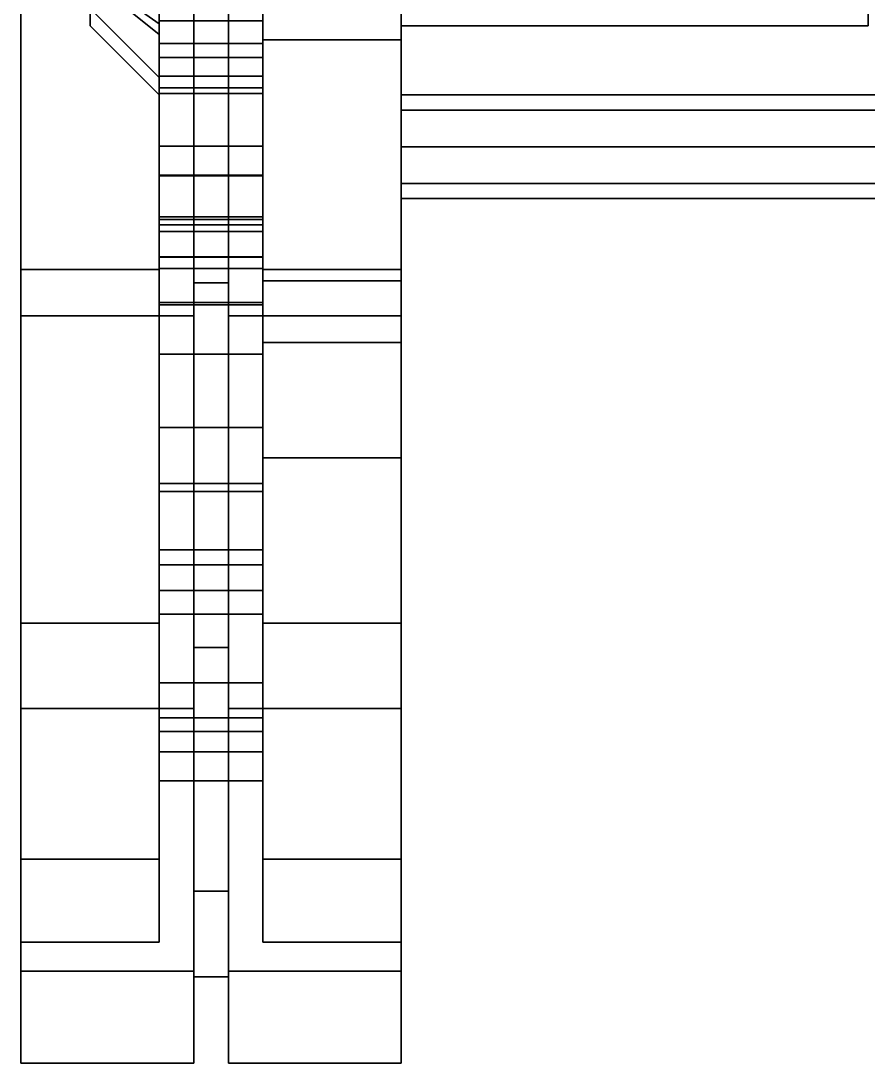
# Model space of a CAD drawing. Header units: millimetres. Extents: x -1.1 to 1.1, y -3.6 to 7.7.
# Drawn here: x -1.12 to -0.63, y -0.7 to -0.097 of the extents above; entities that cross this region are included whole.
import ezdxf

# ---------------------------------------------------------------- set-up
doc = ezdxf.new("R2010")
doc.units = ezdxf.units.MM
doc.header["$MEASUREMENT"] = 0
doc.layers.add('wheels', color=2, linetype='Continuous')
doc.layers.add('wheels_hungarian', color=2, linetype='Continuous')

msp = doc.modelspace()

# ---------------------------------------------------------------- linework, layer by layer
for points in [[(-0.63, 0.1, 0.92), (-0.63, -0.1, 0.92), (-0.9, -0.1, 0.85), (-0.9, 0.1, 0.85)], [(-0.9, 0.1, 0.9), (-0.9, -0.1, 0.9), (-0.63, -0.1, 0.97), (-0.63, 0.1, 0.97)], [(-0.63, 0.1, 0.6), (-0.63, -0.1, 0.6), (-0.9, -0.1, 0.44), (-0.9, 0.1, 0.44)], [(-0.9, 0.1, 0.49), (-0.9, -0.1, 0.49), (-0.63, -0.1, 0.65), (-0.63, 0.1, 0.65)], [(-0.63, -0.1, 0.92), (-0.63, 0.1, 0.92), (-0.63, 0.1, 0.65), (-0.63, -0.1, 0.65)], [(-0.9, -0.1, 0.9), (-0.9, -0.1, 0.85), (-0.63, -0.1, 0.92), (-0.63, -0.1, 0.97)], [(-0.9, -0.1, 0.49), (-0.9, -0.1, 0.44), (-0.63, -0.1, 0.6), (-0.63, -0.1, 0.65)], [(0.9, -0.14879, 0.71121), (0.9, -0.14, 0.69), (-0.9, -0.14, 0.69), (-0.9, -0.14879, 0.71121)], [(0.9, -0.14, 0.69), (0.9, -0.14879, 0.66879), (-0.9, -0.14879, 0.66879), (-0.9, -0.14, 0.69)], [(0.9, -0.17, 0.72), (0.9, -0.14879, 0.71121), (-0.9, -0.14879, 0.71121), (-0.9, -0.17, 0.72)], [(0.9, -0.14879, 0.66879), (0.9, -0.17, 0.66), (-0.9, -0.17, 0.66), (-0.9, -0.14879, 0.66879)], [(0.9, -0.19121, 0.71121), (0.9, -0.17, 0.72), (-0.9, -0.17, 0.72), (-0.9, -0.19121, 0.71121)], [(0.9, -0.17, 0.66), (0.9, -0.19121, 0.66879), (-0.9, -0.19121, 0.66879), (-0.9, -0.17, 0.66)], [(0.9, -0.2, 0.69), (0.9, -0.19121, 0.71121), (-0.9, -0.19121, 0.71121), (-0.9, -0.2, 0.69)], [(0.9, -0.19121, 0.66879), (0.9, -0.2, 0.69), (-0.9, -0.2, 0.69), (-0.9, -0.19121, 0.66879)]]:
    msp.add_3dface(points)
at = {"layer": 'wheels'}
for points in [[(-0.9, -0.24749, 0.42251), (-0.9, 0.35, 0.67), (-0.9, 0.24749, 0.91749), (-0.9, -0.35, 0.67)], [(-0.9, 0, 0.32), (-0.9, 0.24749, 0.42251), (-0.9, 0.35, 0.67), (-0.9, -0.24749, 0.42251)], [(-0.9, -0.35, 0.67), (-0.9, 0.24749, 0.91749), (-0.9, 0, 1.02), (-0.9, -0.24749, 0.91749)], [(-1.12, 0, 1.32), (-1.12, -0.24874, 1.27052), (-1.12, -0.26788, 1.31672), (-1.12, 0, 1.37)], [(-1.02, 0, -0.03), (-1.02, -0.26788, 0.02328), (-1.12, -0.26788, 0.02328), (-1.12, 0, -0.03)], [(-1.02, -0.26788, 1.31672), (-1.02, 0, 1.37), (-1.12, 0, 1.37), (-1.12, -0.26788, 1.31672)], [(-1.12, 0, 1.3), (-1.12, -0.24109, 1.25204), (-1.12, -0.24874, 1.27052), (-1.12, 0, 1.32)], [(-1.04, 0, 0.53), (-1.04, -0.09899, 0.57101), (-1.08, -0.07071, 0.59929), (-1.08, 0, 0.57)], [(-1.04, 0, 1.22), (-1.04, -0.21048, 1.17813), (-1.04, -0.24109, 1.25204), (-1.04, 0, 1.3)], [(-1.04, -0.21048, 0.16187), (-1.04, 0, 0.12), (-1.04, 0, 0.04), (-1.04, -0.24109, 0.08796)], [(-1.04, -0.06907, 0.40861), (-1.04, -0.13599, 0.43633), (-1.04, -0.09899, 0.57101), (-1.04, 0, 0.53)], [(-1, -0.24874, 1.27052), (-1, 0, 1.32), (-1.02, 0, 1.32), (-1.02, -0.24874, 1.27052)], [(-1, 0, 0.02), (-1, -0.24874, 0.06948), (-1.02, -0.24874, 0.06948), (-1.02, 0, 0.02)], [(-1.02, 0, 0.02), (-1.02, -0.24874, 0.06948), (-1.02, -0.26788, 0.02328), (-1.02, 0, -0.03)], [(-0.9, -0.26788, 1.31672), (-0.9, 0, 1.37), (-1, 0, 1.37), (-1, -0.26788, 1.31672)], [(-0.9, 0, -0.03), (-0.9, -0.26788, 0.02328), (-1, -0.26788, 0.02328), (-1, 0, -0.03)], [(-1, 0, 1.32), (-1, -0.24874, 1.27052), (-1, -0.26788, 1.31672), (-1, 0, 1.37)], [(-0.98, 0, 0.12), (-0.98, -0.21048, 0.16187), (-0.98, -0.24109, 0.08796), (-0.98, 0, 0.04)], [(-0.98, -0.21048, 1.17813), (-0.98, 0, 1.22), (-0.98, 0, 1.3), (-0.98, -0.24109, 1.25204)], [(-0.9, 0, 0.32), (-0.9, -0.24749, 0.42251), (-0.98, -0.24749, 0.42251), (-0.98, 0, 0.32)], [(-0.9, 0, 0.02), (-0.9, -0.24874, 0.06948), (-0.9, -0.26788, 0.02328), (-0.9, 0, -0.03)], [(-0.9, 0, 0.04), (-0.9, -0.24109, 0.08796), (-0.9, -0.24874, 0.06948), (-0.9, 0, 0.02)], [(-1.12, -0.24874, 0.06948), (-1.12, 0, 0.02), (-1.12, 0, -0.03), (-1.12, -0.26788, 0.02328)], [(-1.12, -0.24109, 0.08796), (-1.12, 0, 0.04), (-1.12, 0, 0.02), (-1.12, -0.24874, 0.06948)], [(-1.04, 0, 1.3), (-1.04, -0.24109, 1.25204), (-1.12, -0.24109, 1.25204), (-1.12, 0, 1.3)], [(-1.04, -0.24109, 0.08796), (-1.04, 0, 0.04), (-1.12, 0, 0.04), (-1.12, -0.24109, 0.08796)], [(-1.04, -0.09899, 0.76899), (-1.04, 0, 0.81), (-1.08, 0, 0.77), (-1.08, -0.07071, 0.74071)], [(-1.04, -0.13599, 0.90367), (-1.04, -0.06907, 0.93139), (-1.04, 0, 0.81), (-1.04, -0.09899, 0.76899)], [(-1.02, -0.24874, 1.27052), (-1.02, 0, 1.32), (-1.02, 0, 1.37), (-1.02, -0.26788, 1.31672)], [(-1, -0.24874, 0.06948), (-1, 0, 0.02), (-1, 0, -0.03), (-1, -0.26788, 0.02328)], [(-0.9, 0, 1.3), (-0.9, -0.24109, 1.25204), (-0.98, -0.24109, 1.25204), (-0.98, 0, 1.3)], [(-0.9, -0.24109, 0.08796), (-0.9, 0, 0.04), (-0.98, 0, 0.04), (-0.98, -0.24109, 0.08796)], [(-0.9, -0.24749, 0.91749), (-0.9, 0, 1.02), (-0.98, 0, 1.02), (-0.98, -0.24749, 0.91749)], [(-0.9, -0.24874, 1.27052), (-0.9, 0, 1.32), (-0.9, 0, 1.37), (-0.9, -0.26788, 1.31672)], [(-0.9, -0.24109, 1.25204), (-0.9, 0, 1.3), (-0.9, 0, 1.32), (-0.9, -0.24874, 1.27052)], [(-1.08, -0.07071, 0.59929), (-1.08, -0.1, 0.67), (-1.08, -0.05, 0.67), (-1.08, -0.03536, 0.63464)], [(-1.08, -0.1, 0.67), (-1.08, -0.07071, 0.74071), (-1.08, -0.03536, 0.70536), (-1.08, -0.05, 0.67)], [(-0.98, -0.05, 0.38), (-0.98, -0.16971, 0.42958), (-0.98, -0.13599, 0.43633), (-0.98, -0.06907, 0.40861)], [(-0.98, -0.05, 0.34071), (-0.98, -0.19749, 0.4018), (-0.98, -0.16971, 0.42958), (-0.98, -0.05, 0.38)], [(-0.98, -0.16971, 0.91042), (-0.98, -0.05, 0.96), (-0.98, -0.06907, 0.93139), (-0.98, -0.13599, 0.90367)], [(-0.98, -0.19749, 0.9382), (-0.98, -0.05, 0.99929), (-0.98, -0.05, 0.96), (-0.98, -0.16971, 0.91042)], [(-1.04, -0.14, 0.67), (-1.04, -0.09899, 0.76899), (-1.08, -0.07071, 0.74071), (-1.08, -0.1, 0.67)], [(-1.04, -0.09899, 0.57101), (-1.04, -0.14, 0.67), (-1.08, -0.1, 0.67), (-1.08, -0.07071, 0.59929)], [(-0.98, -0.06673, 1.20673), (-0.98, -0.21048, 1.17813), (-1.04, -0.21048, 1.17813), (-1.04, -0.06673, 1.20673)], [(-0.98, -0.21048, 0.16187), (-0.98, -0.06673, 0.13327), (-1.04, -0.06673, 0.13327), (-1.04, -0.21048, 0.16187)], [(-0.98, -0.06907, 0.40861), (-0.98, -0.13599, 0.43633), (-1.04, -0.13599, 0.43633), (-1.04, -0.06907, 0.40861)], [(-0.98, -0.13599, 0.90367), (-0.98, -0.06907, 0.93139), (-1.04, -0.06907, 0.93139), (-1.04, -0.13599, 0.90367)], [(-1.04, -0.23367, 0.53401), (-1.04, -0.26139, 0.60093), (-1.04, -0.14, 0.67), (-1.04, -0.09899, 0.57101)], [(-1.04, -0.23367, 0.80599), (-1.04, -0.13599, 0.90367), (-1.04, -0.09899, 0.76899)], [(-1.04, -0.26139, 0.73907), (-1.04, -0.23367, 0.80599), (-1.04, -0.09899, 0.76899), (-1.04, -0.14, 0.67)], [(-0.98, -0.13599, 0.43633), (-0.98, -0.16971, 0.42958), (-1.04, -0.16971, 0.42958), (-1.04, -0.13599, 0.43633)], [(-0.98, -0.16971, 0.91042), (-0.98, -0.13599, 0.90367), (-1.04, -0.13599, 0.90367), (-1.04, -0.16971, 0.91042)], [(-1.04, -0.24042, 0.50029), (-1.04, -0.23367, 0.53401), (-1.04, -0.13599, 0.43633), (-1.04, -0.16971, 0.42958)], [(-1.04, -0.16971, 0.91042), (-1.04, -0.13599, 0.90367), (-1.04, -0.23367, 0.80599), (-1.04, -0.24042, 0.83971)], [(-1.04, -0.26139, 0.60093), (-1.04, -0.26139, 0.73907), (-1.04, -0.14, 0.67)], [(-0.98, -0.16971, 0.42958), (-0.98, -0.33234, 0.26695), (-1.04, -0.33234, 0.26695), (-1.04, -0.16971, 0.42958)], [(-0.98, -0.33234, 1.07305), (-0.98, -0.16971, 0.91042), (-1.04, -0.16971, 0.91042), (-1.04, -0.33234, 1.07305)], [(-1.04, -0.40305, 0.33766), (-1.04, -0.24042, 0.50029), (-1.04, -0.16971, 0.42958), (-1.04, -0.33234, 0.26695)], [(-1.04, -0.33234, 1.07305), (-1.04, -0.16971, 0.91042), (-1.04, -0.24042, 0.83971), (-1.04, -0.40305, 1.00234)], [(-0.98, -0.24749, 0.42251), (-0.98, -0.40305, 0.33766), (-0.98, -0.33234, 0.26695), (-0.98, -0.19749, 0.4018)], [(-0.98, -0.19749, 0.9382), (-0.98, -0.33234, 1.07305), (-0.98, -0.33234, 1.07305), (-0.98, -0.24749, 0.91749)], [(-1.04, -0.38891, 0.28109), (-1.04, -0.21048, 0.16187), (-1.04, -0.24109, 0.08796), (-1.04, -0.44548, 0.22452)], [(-1.04, -0.21048, 1.17813), (-1.04, -0.38891, 1.05891), (-1.04, -0.44548, 1.11548), (-1.04, -0.24109, 1.25204)], [(-0.98, -0.33234, 0.24329), (-0.98, -0.21048, 0.16187), (-1.04, -0.21048, 0.16187), (-1.04, -0.33234, 0.24329)], [(-0.98, -0.21048, 1.17813), (-0.98, -0.33234, 1.09671), (-1.04, -0.33234, 1.09671), (-1.04, -0.21048, 1.17813)], [(-0.98, -0.21048, 0.16187), (-0.98, -0.38891, 0.28109), (-0.98, -0.44548, 0.22452), (-0.98, -0.24109, 0.08796)], [(-0.98, -0.38891, 1.05891), (-0.98, -0.21048, 1.17813), (-0.98, -0.24109, 1.25204), (-0.98, -0.44548, 1.11548)], [(-0.98, -0.24042, 0.50029), (-0.98, -0.23367, 0.53401), (-1.04, -0.23367, 0.53401), (-1.04, -0.24042, 0.50029)], [(-0.98, -0.23367, 0.80599), (-0.98, -0.24042, 0.83971), (-1.04, -0.24042, 0.83971), (-1.04, -0.23367, 0.80599)], [(-0.98, -0.23367, 0.53401), (-0.98, -0.26139, 0.60093), (-1.04, -0.26139, 0.60093), (-1.04, -0.23367, 0.53401)], [(-0.98, -0.26139, 0.73907), (-0.98, -0.23367, 0.80599), (-1.04, -0.23367, 0.80599), (-1.04, -0.26139, 0.73907)], [(-0.98, -0.24042, 0.50029), (-0.98, -0.29, 0.62), (-0.98, -0.26139, 0.60093), (-0.98, -0.23367, 0.53401)], [(-0.98, -0.29, 0.72), (-0.98, -0.24042, 0.83971), (-0.98, -0.23367, 0.80599), (-0.98, -0.26139, 0.73907)], [(-1.12, -0.44548, 0.22452), (-1.12, -0.24109, 0.08796), (-1.12, -0.24874, 0.06948), (-1.12, -0.45962, 0.21038)], [(-1.12, -0.24109, 1.25204), (-1.12, -0.44548, 1.11548), (-1.12, -0.45962, 1.12962), (-1.12, -0.24874, 1.27052)], [(-1.04, -0.24109, 1.25204), (-1.04, -0.44548, 1.11548), (-1.12, -0.44548, 1.11548), (-1.12, -0.24109, 1.25204)], [(-1.04, -0.44548, 0.22452), (-1.04, -0.24109, 0.08796), (-1.12, -0.24109, 0.08796), (-1.12, -0.44548, 0.22452)], [(-0.98, -0.40305, 0.33766), (-0.98, -0.24042, 0.50029), (-1.04, -0.24042, 0.50029), (-1.04, -0.40305, 0.33766)], [(-0.98, -0.24042, 0.83971), (-0.98, -0.40305, 1.00234), (-1.04, -0.40305, 1.00234), (-1.04, -0.24042, 0.83971)], [(-0.98, -0.2682, 0.47251), (-0.98, -0.32929, 0.62), (-0.98, -0.29, 0.62), (-0.98, -0.24042, 0.50029)], [(-0.98, -0.32929, 0.72), (-0.98, -0.2682, 0.86749), (-0.98, -0.24042, 0.83971), (-0.98, -0.29, 0.72)], [(-0.9, -0.24109, 1.25204), (-0.9, -0.44548, 1.11548), (-0.98, -0.44548, 1.11548), (-0.98, -0.24109, 1.25204)], [(-0.9, -0.44548, 0.22452), (-0.9, -0.24109, 0.08796), (-0.98, -0.24109, 0.08796), (-0.98, -0.44548, 0.22452)], [(-0.9, -0.24109, 0.08796), (-0.9, -0.44548, 0.22452), (-0.9, -0.45962, 0.21038), (-0.9, -0.24874, 0.06948)], [(-0.9, -0.44548, 1.11548), (-0.9, -0.24109, 1.25204), (-0.9, -0.24874, 1.27052), (-0.9, -0.45962, 1.12962)], [(-1.12, -0.24874, 1.27052), (-1.12, -0.45962, 1.12962), (-1.12, -0.49497, 1.16497), (-1.12, -0.26788, 1.31672)], [(-1.12, -0.45962, 0.21038), (-1.12, -0.24874, 0.06948), (-1.12, -0.26788, 0.02328), (-1.12, -0.49497, 0.17503)], [(-1, -0.45962, 1.12962), (-1, -0.24874, 1.27052), (-1.02, -0.24874, 1.27052), (-1.02, -0.45962, 1.12962)], [(-1, -0.24874, 0.06948), (-1, -0.45962, 0.21038), (-1.02, -0.45962, 0.21038), (-1.02, -0.24874, 0.06948)], [(-1.02, -0.45962, 1.12962), (-1.02, -0.24874, 1.27052), (-1.02, -0.26788, 1.31672), (-1.02, -0.49497, 1.16497)], [(-1.02, -0.24874, 0.06948), (-1.02, -0.45962, 0.21038), (-1.02, -0.49497, 0.17503), (-1.02, -0.26788, 0.02328)], [(-1, -0.24874, 1.27052), (-1, -0.45962, 1.12962), (-1, -0.49497, 1.16497), (-1, -0.26788, 1.31672)], [(-1, -0.45962, 0.21038), (-1, -0.24874, 0.06948), (-1, -0.26788, 0.02328), (-1, -0.49497, 0.17503)], [(-0.9, -0.35, 0.67), (-0.9, -0.24749, 0.91749), (-0.98, -0.24749, 0.91749), (-0.98, -0.35, 0.67)], [(-0.9, -0.24749, 0.42251), (-0.9, -0.35, 0.67), (-0.98, -0.35, 0.67), (-0.98, -0.24749, 0.42251)], [(-0.98, -0.2682, 0.47251), (-0.98, -0.40305, 0.33766), (-0.98, -0.40305, 0.33766), (-0.98, -0.24749, 0.42251)], [(-0.98, -0.24749, 0.91749), (-0.98, -0.33234, 1.07305), (-0.98, -0.40305, 1.00234), (-0.98, -0.2682, 0.86749)], [(-0.9, -0.24874, 0.06948), (-0.9, -0.45962, 0.21038), (-0.9, -0.49497, 0.17503), (-0.9, -0.26788, 0.02328)], [(-0.9, -0.45962, 1.12962), (-0.9, -0.24874, 1.27052), (-0.9, -0.26788, 1.31672), (-0.9, -0.49497, 1.16497)], [(-0.98, -0.29, 0.72), (-0.98, -0.26139, 0.73907), (-1.04, -0.26139, 0.73907), (-1.04, -0.29, 0.72)], [(-0.98, -0.26139, 0.60093), (-0.98, -0.29, 0.62), (-1.04, -0.29, 0.62), (-1.04, -0.26139, 0.60093)], [(-1.04, -0.29, 0.72), (-1.04, -0.26139, 0.73907), (-1.04, -0.26139, 0.60093), (-1.04, -0.29, 0.62)], [(-1.02, -0.49497, 1.16497), (-1.02, -0.26788, 1.31672), (-1.12, -0.26788, 1.31672), (-1.12, -0.49497, 1.16497)], [(-1.02, -0.26788, 0.02328), (-1.02, -0.49497, 0.17503), (-1.12, -0.49497, 0.17503), (-1.12, -0.26788, 0.02328)], [(-0.9, -0.49497, 1.16497), (-0.9, -0.26788, 1.31672), (-1, -0.26788, 1.31672), (-1, -0.49497, 1.16497)], [(-0.9, -0.26788, 0.02328), (-0.9, -0.49497, 0.17503), (-1, -0.49497, 0.17503), (-1, -0.26788, 0.02328)], [(-0.98, -0.52, 0.72), (-0.98, -0.29, 0.72), (-1.04, -0.29, 0.72), (-1.04, -0.52, 0.72)], [(-0.98, -0.29, 0.62), (-0.98, -0.52, 0.62), (-1.04, -0.52, 0.62), (-1.04, -0.29, 0.62)], [(-1.04, -0.52, 0.72), (-1.04, -0.29, 0.72), (-1.04, -0.29, 0.62), (-1.04, -0.52, 0.62)], [(-0.98, -0.32929, 0.72), (-0.98, -0.52, 0.72), (-0.98, -0.52, 0.72), (-0.98, -0.35, 0.67)], [(-0.98, -0.35, 0.67), (-0.98, -0.52, 0.72), (-0.98, -0.52, 0.62), (-0.98, -0.32929, 0.62)], [(-0.98, -0.33234, 0.26695), (-0.98, -0.33234, 0.24329), (-1.04, -0.33234, 0.24329), (-1.04, -0.33234, 0.26695)], [(-0.98, -0.33234, 1.09671), (-0.98, -0.33234, 1.07305), (-1.04, -0.33234, 1.07305), (-1.04, -0.33234, 1.09671)], [(-1.04, -0.42671, 0.33766), (-1.04, -0.40305, 0.33766), (-1.04, -0.33234, 0.26695), (-1.04, -0.33234, 0.24329)], [(-1.04, -0.33234, 1.09671), (-1.04, -0.33234, 1.07305), (-1.04, -0.40305, 1.00234), (-1.04, -0.42671, 1.00234)], [(-1.04, -0.38891, 0.28109), (-1.04, -0.42671, 0.33766), (-1.04, -0.33234, 0.24329), (-1.04, -0.38891, 0.28109)], [(-1.04, -0.38891, 1.05891), (-1.04, -0.33234, 1.09671), (-1.04, -0.42671, 1.00234), (-1.04, -0.38891, 1.05891)], [(-0.98, -0.40305, 0.33766), (-0.98, -0.42671, 0.33766), (-0.98, -0.33234, 0.24329), (-0.98, -0.33234, 0.26695)], [(-0.98, -0.33234, 1.07305), (-0.98, -0.33234, 1.09671), (-0.98, -0.42671, 1.00234), (-0.98, -0.40305, 1.00234)], [(-0.98, -0.38891, 0.28109), (-0.98, -0.33234, 0.24329), (-0.98, -0.42671, 0.33766), (-0.98, -0.38891, 0.28109)], [(-0.98, -0.38891, 1.05891), (-0.98, -0.42671, 1.00234), (-0.98, -0.33234, 1.09671), (-0.98, -0.38891, 1.05891)], [(-1.04, -0.50813, 0.45952), (-1.04, -0.38891, 0.28109), (-1.04, -0.44548, 0.22452), (-1.04, -0.58204, 0.42891)], [(-1.04, -0.38891, 1.05891), (-1.04, -0.50813, 0.88048), (-1.04, -0.58204, 0.91109), (-1.04, -0.44548, 1.11548)], [(-0.98, -0.38891, 0.28109), (-0.98, -0.50813, 0.45952), (-0.98, -0.58204, 0.42891), (-0.98, -0.44548, 0.22452)], [(-0.98, -0.50813, 0.88048), (-0.98, -0.38891, 1.05891), (-0.98, -0.44548, 1.11548), (-0.98, -0.58204, 0.91109)], [(-0.98, -0.42671, 0.33766), (-0.98, -0.40305, 0.33766), (-1.04, -0.40305, 0.33766), (-1.04, -0.42671, 0.33766)], [(-0.98, -0.40305, 1.00234), (-0.98, -0.42671, 1.00234), (-1.04, -0.42671, 1.00234), (-1.04, -0.40305, 1.00234)], [(-0.98, -0.50813, 0.45952), (-0.98, -0.42671, 0.33766), (-1.04, -0.42671, 0.33766), (-1.04, -0.50813, 0.45952)], [(-0.98, -0.42671, 1.00234), (-0.98, -0.50813, 0.88048), (-1.04, -0.50813, 0.88048), (-1.04, -0.42671, 1.00234)], [(-1.12, -0.58204, 0.42891), (-1.12, -0.44548, 0.22452), (-1.12, -0.45962, 0.21038), (-1.12, -0.60052, 0.42126)], [(-1.12, -0.44548, 1.11548), (-1.12, -0.58204, 0.91109), (-1.12, -0.60052, 0.91874), (-1.12, -0.45962, 1.12962)], [(-1.04, -0.44548, 1.11548), (-1.04, -0.58204, 0.91109), (-1.12, -0.58204, 0.91109), (-1.12, -0.44548, 1.11548)], [(-1.04, -0.58204, 0.42891), (-1.04, -0.44548, 0.22452), (-1.12, -0.44548, 0.22452), (-1.12, -0.58204, 0.42891)], [(-0.9, -0.44548, 1.11548), (-0.9, -0.58204, 0.91109), (-0.98, -0.58204, 0.91109), (-0.98, -0.44548, 1.11548)], [(-0.9, -0.58204, 0.42891), (-0.9, -0.44548, 0.22452), (-0.98, -0.44548, 0.22452), (-0.98, -0.58204, 0.42891)], [(-0.9, -0.44548, 0.22452), (-0.9, -0.58204, 0.42891), (-0.9, -0.60052, 0.42126), (-0.9, -0.45962, 0.21038)], [(-0.9, -0.58204, 0.91109), (-0.9, -0.44548, 1.11548), (-0.9, -0.45962, 1.12962), (-0.9, -0.60052, 0.91874)], [(-1.12, -0.60052, 0.42126), (-1.12, -0.45962, 0.21038), (-1.12, -0.49497, 0.17503), (-1.12, -0.64672, 0.40212)], [(-1.12, -0.45962, 1.12962), (-1.12, -0.60052, 0.91874), (-1.12, -0.64672, 0.93788), (-1.12, -0.49497, 1.16497)], [(-1, -0.60052, 0.91874), (-1, -0.45962, 1.12962), (-1.02, -0.45962, 1.12962), (-1.02, -0.60052, 0.91874)], [(-1, -0.45962, 0.21038), (-1, -0.60052, 0.42126), (-1.02, -0.60052, 0.42126), (-1.02, -0.45962, 0.21038)], [(-1.02, -0.45962, 0.21038), (-1.02, -0.60052, 0.42126), (-1.02, -0.64672, 0.40212), (-1.02, -0.49497, 0.17503)], [(-1.02, -0.60052, 0.91874), (-1.02, -0.45962, 1.12962), (-1.02, -0.49497, 1.16497), (-1.02, -0.64672, 0.93788)], [(-1, -0.60052, 0.42126), (-1, -0.45962, 0.21038), (-1, -0.49497, 0.17503), (-1, -0.64672, 0.40212)], [(-1, -0.45962, 1.12962), (-1, -0.60052, 0.91874), (-1, -0.64672, 0.93788), (-1, -0.49497, 1.16497)], [(-0.9, -0.45962, 0.21038), (-0.9, -0.60052, 0.42126), (-0.9, -0.64672, 0.40212), (-0.9, -0.49497, 0.17503)], [(-0.9, -0.60052, 0.91874), (-0.9, -0.45962, 1.12962), (-0.9, -0.49497, 1.16497), (-0.9, -0.64672, 0.93788)], [(-1.02, -0.49497, 0.17503), (-1.02, -0.64672, 0.40212), (-1.12, -0.64672, 0.40212), (-1.12, -0.49497, 0.17503)], [(-1.02, -0.64672, 0.93788), (-1.02, -0.49497, 1.16497), (-1.12, -0.49497, 1.16497), (-1.12, -0.64672, 0.93788)], [(-0.9, -0.64672, 0.93788), (-0.9, -0.49497, 1.16497), (-1, -0.49497, 1.16497), (-1, -0.64672, 0.93788)], [(-0.9, -0.49497, 0.17503), (-0.9, -0.64672, 0.40212), (-1, -0.64672, 0.40212), (-1, -0.49497, 0.17503)], [(-1.04, -0.55, 0.67), (-1.04, -0.50813, 0.45952), (-1.04, -0.58204, 0.42891), (-1.04, -0.63, 0.67)], [(-1.04, -0.50813, 0.88048), (-1.04, -0.55, 0.67), (-1.04, -0.63, 0.67), (-1.04, -0.58204, 0.91109)], [(-0.98, -0.50813, 0.88048), (-0.98, -0.53673, 0.73673), (-1.04, -0.53673, 0.73673), (-1.04, -0.50813, 0.88048)], [(-0.98, -0.53673, 0.60327), (-0.98, -0.50813, 0.45952), (-1.04, -0.50813, 0.45952), (-1.04, -0.53673, 0.60327)], [(-0.98, -0.55, 0.67), (-0.98, -0.50813, 0.88048), (-0.98, -0.58204, 0.91109), (-0.98, -0.63, 0.67)], [(-0.98, -0.50813, 0.45952), (-0.98, -0.55, 0.67), (-0.98, -0.63, 0.67), (-0.98, -0.58204, 0.42891)], [(-0.98, -0.53673, 0.73673), (-0.98, -0.52, 0.72), (-1.04, -0.52, 0.72), (-1.04, -0.53673, 0.73673)], [(-0.98, -0.52, 0.62), (-0.98, -0.53673, 0.60327), (-1.04, -0.53673, 0.60327), (-1.04, -0.52, 0.62)], [(-1.04, -0.53673, 0.73673), (-1.04, -0.52, 0.72), (-1.04, -0.52, 0.62), (-1.04, -0.53673, 0.60327)], [(-0.98, -0.52, 0.72), (-0.98, -0.53673, 0.73673), (-0.98, -0.53673, 0.60327), (-0.98, -0.52, 0.62)], [(-1.04, -0.55, 0.67), (-1.04, -0.53673, 0.73673), (-1.04, -0.53673, 0.60327), (-1.04, -0.55, 0.67)], [(-0.98, -0.55, 0.67), (-0.98, -0.53673, 0.60327), (-0.98, -0.53673, 0.73673), (-0.98, -0.55, 0.67)], [(-1.12, -0.63, 0.67), (-1.12, -0.58204, 0.42891), (-1.12, -0.60052, 0.42126), (-1.12, -0.65, 0.67)], [(-1.12, -0.58204, 0.91109), (-1.12, -0.63, 0.67), (-1.12, -0.65, 0.67), (-1.12, -0.60052, 0.91874)], [(-1.04, -0.58204, 0.91109), (-1.04, -0.63, 0.67), (-1.12, -0.63, 0.67), (-1.12, -0.58204, 0.91109)], [(-1.04, -0.63, 0.67), (-1.04, -0.58204, 0.42891), (-1.12, -0.58204, 0.42891), (-1.12, -0.63, 0.67)], [(-0.9, -0.58204, 0.91109), (-0.9, -0.63, 0.67), (-0.98, -0.63, 0.67), (-0.98, -0.58204, 0.91109)], [(-0.9, -0.63, 0.67), (-0.9, -0.58204, 0.42891), (-0.98, -0.58204, 0.42891), (-0.98, -0.63, 0.67)], [(-0.9, -0.63, 0.67), (-0.9, -0.58204, 0.91109), (-0.9, -0.60052, 0.91874), (-0.9, -0.65, 0.67)], [(-0.9, -0.58204, 0.42891), (-0.9, -0.63, 0.67), (-0.9, -0.65, 0.67), (-0.9, -0.60052, 0.42126)], [(-1.12, -0.60052, 0.91874), (-1.12, -0.65, 0.67), (-1.12, -0.7, 0.67), (-1.12, -0.64672, 0.93788)], [(-1.12, -0.65, 0.67), (-1.12, -0.60052, 0.42126), (-1.12, -0.64672, 0.40212), (-1.12, -0.7, 0.67)], [(-1, -0.65, 0.67), (-1, -0.60052, 0.91874), (-1.02, -0.60052, 0.91874), (-1.02, -0.65, 0.67)], [(-1, -0.60052, 0.42126), (-1, -0.65, 0.67), (-1.02, -0.65, 0.67), (-1.02, -0.60052, 0.42126)], [(-1.02, -0.65, 0.67), (-1.02, -0.60052, 0.91874), (-1.02, -0.64672, 0.93788), (-1.02, -0.7, 0.67)], [(-1.02, -0.60052, 0.42126), (-1.02, -0.65, 0.67), (-1.02, -0.7, 0.67), (-1.02, -0.64672, 0.40212)], [(-1, -0.60052, 0.91874), (-1, -0.65, 0.67), (-1, -0.7, 0.67), (-1, -0.64672, 0.93788)], [(-1, -0.65, 0.67), (-1, -0.60052, 0.42126), (-1, -0.64672, 0.40212), (-1, -0.7, 0.67)], [(-0.9, -0.60052, 0.42126), (-0.9, -0.65, 0.67), (-0.9, -0.7, 0.67), (-0.9, -0.64672, 0.40212)], [(-0.9, -0.65, 0.67), (-0.9, -0.60052, 0.91874), (-0.9, -0.64672, 0.93788), (-0.9, -0.7, 0.67)], [(-1.02, -0.7, 0.67), (-1.02, -0.64672, 0.93788), (-1.12, -0.64672, 0.93788), (-1.12, -0.7, 0.67)], [(-1.02, -0.64672, 0.40212), (-1.02, -0.7, 0.67), (-1.12, -0.7, 0.67), (-1.12, -0.64672, 0.40212)], [(-0.9, -0.7, 0.67), (-0.9, -0.64672, 0.93788), (-1, -0.64672, 0.93788), (-1, -0.7, 0.67)], [(-0.9, -0.64672, 0.40212), (-0.9, -0.7, 0.67), (-1, -0.7, 0.67), (-1, -0.64672, 0.40212)]]:
    msp.add_3dface(points, dxfattribs=at)
at = {"layer": 'wheels_hungarian'}
for points in [[(-0.9, -0.10816, 1.00287), (-0.9, 0.35, 0.67), (-0.9, 0.28316, 0.87572), (-0.9, 0.10816, 1.00287)], [(-0.9, -0.28316, 0.87572), (-0.9, 0.28316, 0.46428), (-0.9, 0.35, 0.67), (-0.9, -0.10816, 1.00287)], [(-0.9, -0.35, 0.67), (-0.9, 0.10816, 0.33713), (-0.9, 0.28316, 0.46428), (-0.9, -0.28316, 0.87572)], [(-0.9, -0.10816, 1.00287), (-0.9, 0.10816, 1.00287), (-0.98, 0.10816, 1.00287), (-0.98, -0.10816, 1.00287)], [(-0.9, 0.10816, 0.33713), (-0.9, -0.10816, 0.33713), (-0.98, -0.10816, 0.33713), (-0.98, 0.10816, 0.33713)], [(-0.9, -0.28316, 0.46428), (-0.9, -0.10816, 0.33713), (-0.9, 0.10816, 0.33713), (-0.9, -0.35, 0.67)], [(-0.98, 0.0972, 1.16455), (-0.98, -0.0972, 1.16455), (-1.04, -0.0972, 1.16455), (-1.04, 0.0972, 1.16455)], [(-1.04, 0.0972, 1.16455), (-1.04, -0.0972, 1.16455), (-1.04, 0, 1.3)], [(-0.98, 0, 1.3), (-0.98, 0, 1.3), (-0.98, -0.0972, 1.16455), (-0.98, 0.0972, 1.16455)], [(-1.04, -0.00625, 0.44175), (-1.04, -0.12911, 0.48167), (-1.04, -0.04017, 0.54636), (-1.04, 0.04017, 0.54636)], [(-1.02, 0, -0.03), (-1.02, -0.26788, 0.02328), (-1.12, -0.26788, 0.02328), (-1.12, 0, -0.03)], [(-1.12, 0, 1.3), (-1.12, -0.24109, 1.25204), (-1.12, -0.24874, 1.27052), (-1.12, 0, 1.32)], [(-1.02, -0.26788, 1.31672), (-1.02, 0, 1.37), (-1.12, 0, 1.37), (-1.12, -0.26788, 1.31672)], [(-1.12, 0, 1.32), (-1.12, -0.24874, 1.27052), (-1.12, -0.26788, 1.31672), (-1.12, 0, 1.37)], [(-1.02, 0, 0.02), (-1.02, -0.24874, 0.06948), (-1.02, -0.26788, 0.02328), (-1.02, 0, -0.03)], [(-1, 0, 0.02), (-1, -0.24874, 0.06948), (-1.02, -0.24874, 0.06948), (-1.02, 0, 0.02)], [(-1, -0.24874, 1.27052), (-1, 0, 1.32), (-1.02, 0, 1.32), (-1.02, -0.24874, 1.27052)], [(-0.9, 0, -0.03), (-0.9, -0.26788, 0.02328), (-1, -0.26788, 0.02328), (-1, 0, -0.03)], [(-1, 0, 1.32), (-1, -0.24874, 1.27052), (-1, -0.26788, 1.31672), (-1, 0, 1.37)], [(-0.9, -0.26788, 1.31672), (-0.9, 0, 1.37), (-1, 0, 1.37), (-1, -0.26788, 1.31672)], [(-0.9, 0, 0.04), (-0.9, -0.24109, 0.08796), (-0.9, -0.24874, 0.06948), (-0.9, 0, 0.02)], [(-0.9, 0, 0.02), (-0.9, -0.24874, 0.06948), (-0.9, -0.26788, 0.02328), (-0.9, 0, -0.03)], [(-1.04, -0.24109, 0.08796), (-1.04, 0, 0.04), (-1.12, 0, 0.04), (-1.12, -0.24109, 0.08796)], [(-1.12, -0.24109, 0.08796), (-1.12, 0, 0.04), (-1.12, 0, 0.02), (-1.12, -0.24874, 0.06948)], [(-1.12, -0.24874, 0.06948), (-1.12, 0, 0.02), (-1.12, 0, -0.03), (-1.12, -0.26788, 0.02328)], [(-1.04, 0, 1.3), (-1.04, -0.24109, 1.25204), (-1.12, -0.24109, 1.25204), (-1.12, 0, 1.3)], [(-1.04, -0.0972, 1.16455), (-1.04, -0.21205, 1.12723), (-1.04, -0.24109, 1.25204), (-1.04, 0, 1.3)], [(-1.04, 0, 0.04), (-1.04, -0.24109, 0.08796), (-1.04, -0.21205, 0.21277), (-1.04, -0.0972, 0.17545)], [(-1.02, -0.24874, 1.27052), (-1.02, 0, 1.32), (-1.02, 0, 1.37), (-1.02, -0.26788, 1.31672)], [(-1, -0.24874, 0.06948), (-1, 0, 0.02), (-1, 0, -0.03), (-1, -0.26788, 0.02328)], [(-0.9, -0.24109, 0.08796), (-0.9, 0, 0.04), (-0.98, 0, 0.04), (-0.98, -0.24109, 0.08796)], [(-0.9, 0, 1.3), (-0.9, -0.24109, 1.25204), (-0.98, -0.24109, 1.25204), (-0.98, 0, 1.3)], [(-0.98, 0, 1.3), (-0.98, -0.24109, 1.25204), (-0.98, -0.21205, 1.12723), (-0.98, -0.0972, 1.16455)], [(-0.98, -0.0972, 0.17545), (-0.98, -0.21205, 0.21277), (-0.98, -0.24109, 0.08796), (-0.98, 0, 0.04)], [(-0.9, -0.24109, 1.25204), (-0.9, 0, 1.3), (-0.9, 0, 1.32), (-0.9, -0.24874, 1.27052)], [(-0.9, -0.24874, 1.27052), (-0.9, 0, 1.32), (-0.9, 0, 1.37), (-0.9, -0.26788, 1.31672)], [(-1.04, -0.0423, 0.92964), (-1.04, -0.00625, 0.89825), (-1.04, -0.12911, 0.85833), (-1.04, -0.11839, 0.90491)], [(-1.04, -0.11839, 0.43509), (-1.04, -0.12911, 0.48167), (-1.04, -0.00625, 0.44175), (-1.04, -0.0423, 0.41036)], [(-1.04, -0.12911, 0.85833), (-1.04, -0.00625, 0.89825), (-1.04, -0.04017, 0.79364), (-1.04, -0.10517, 0.74641)], [(-1.04, -0.10517, 0.74641), (-1.04, -0.04017, 0.79364), (-1.08, -0.02781, 0.7556), (-1.08, -0.07281, 0.7229)], [(-1.04, -0.04017, 0.54636), (-1.04, -0.10517, 0.59359), (-1.08, -0.07281, 0.6171), (-1.08, -0.02781, 0.5844)], [(-1.04, -0.13922, 0.48901), (-1.04, -0.21515, 0.59352), (-1.04, -0.10517, 0.59359), (-1.04, -0.04017, 0.54636)], [(-1.04, -0.12911, 0.48167), (-1.04, -0.13922, 0.48901), (-1.04, -0.04017, 0.54636)], [(-0.98, -0.11029, 1.13887), (-0.98, -0.0423, 0.92964), (-1.04, -0.0423, 0.92964), (-1.04, -0.11029, 1.13887)], [(-1.04, -0.11029, 0.20113), (-1.04, -0.0423, 0.41036), (-0.98, -0.0423, 0.41036), (-0.98, -0.11029, 0.20113)], [(-1.04, -0.11029, 1.13887), (-1.04, -0.0423, 0.92964), (-1.04, -0.11839, 0.90491), (-1.04, -0.18637, 1.11415)], [(-1.04, -0.18637, 0.22585), (-1.04, -0.11839, 0.43509), (-1.04, -0.0423, 0.41036), (-1.04, -0.11029, 0.20113)], [(-0.98, -0.11029, 1.13887), (-0.98, -0.10816, 1.00287), (-0.98, -0.0661, 1.00287), (-0.98, -0.11029, 1.13887)], [(-0.98, -0.11029, 0.20113), (-0.98, -0.0661, 0.33713), (-0.98, -0.10816, 0.33713), (-0.98, -0.18637, 0.22585)], [(-1.04, -0.13, 0.67), (-1.04, -0.10517, 0.74641), (-1.08, -0.07281, 0.7229), (-1.08, -0.09, 0.67)], [(-1.04, -0.10517, 0.59359), (-1.04, -0.13, 0.67), (-1.08, -0.09, 0.67), (-1.08, -0.07281, 0.6171)], [(-0.98, -0.0972, 1.16455), (-0.98, -0.11029, 1.13887), (-1.04, -0.11029, 1.13887), (-1.04, -0.0972, 1.16455)], [(-1.04, -0.0972, 0.17545), (-1.04, -0.11029, 0.20113), (-0.98, -0.11029, 0.20113), (-0.98, -0.0972, 0.17545)], [(-1.04, -0.0972, 1.16455), (-1.04, -0.11029, 1.13887), (-1.04, -0.18637, 1.11415), (-1.04, -0.21205, 1.12723)], [(-1.04, -0.21205, 0.21277), (-1.04, -0.18637, 0.22585), (-1.04, -0.11029, 0.20113), (-1.04, -0.0972, 0.17545)], [(-0.98, -0.21205, 1.12723), (-0.98, -0.18637, 1.11415), (-0.98, -0.11029, 1.13887), (-0.98, -0.0972, 1.16455)], [(-0.98, -0.0972, 0.17545), (-0.98, -0.11029, 0.20113), (-0.98, -0.18637, 0.22585), (-0.98, -0.21205, 0.21277)], [(-1.04, -0.21901, 0.60541), (-1.04, -0.21901, 0.73459), (-1.04, -0.13, 0.67), (-1.04, -0.10517, 0.59359)], [(-1.04, -0.21515, 0.59352), (-1.04, -0.21901, 0.60541), (-1.04, -0.10517, 0.59359)], [(-1.04, -0.21515, 0.74648), (-1.04, -0.13922, 0.85099), (-1.04, -0.10517, 0.74641), (-1.04, -0.13, 0.67)], [(-1.04, -0.13922, 0.85099), (-1.04, -0.12911, 0.85833), (-1.04, -0.10517, 0.74641)], [(-0.9, -0.28316, 0.87572), (-0.9, -0.10816, 1.00287), (-0.98, -0.10816, 1.00287), (-0.98, -0.28316, 0.87572)], [(-0.9, -0.10816, 0.33713), (-0.9, -0.28316, 0.46428), (-0.98, -0.28316, 0.46428), (-0.98, -0.10816, 0.33713)], [(-0.98, -0.18637, 1.11415), (-0.98, -0.14218, 0.97815), (-0.98, -0.10816, 1.00287), (-0.98, -0.11029, 1.13887)], [(-0.98, -0.18637, 0.22585), (-0.98, -0.10816, 0.33713), (-0.98, -0.14218, 0.36185), (-0.98, -0.18637, 0.22585)], [(-1.04, -0.11839, 0.90491), (-1.04, -0.12911, 0.85833), (-0.98, -0.12911, 0.85833), (-0.98, -0.11839, 0.90491)], [(-1.04, -0.18637, 1.11415), (-1.04, -0.11839, 0.90491), (-0.98, -0.11839, 0.90491), (-0.98, -0.18637, 1.11415)], [(-0.98, -0.11839, 0.43509), (-0.98, -0.12911, 0.48167), (-1.04, -0.12911, 0.48167), (-1.04, -0.11839, 0.43509)], [(-0.98, -0.18637, 0.22585), (-0.98, -0.11839, 0.43509), (-1.04, -0.11839, 0.43509), (-1.04, -0.18637, 0.22585)], [(-0.98, -0.11839, 0.43509), (-0.98, -0.18683, 0.48482), (-0.98, -0.13922, 0.48901), (-0.98, -0.12911, 0.48167)], [(-0.98, -0.14218, 0.36185), (-0.98, -0.24913, 0.43955), (-0.98, -0.18683, 0.48482), (-0.98, -0.11839, 0.43509)], [(-0.98, -0.18683, 0.85518), (-0.98, -0.11839, 0.90491), (-0.98, -0.12911, 0.85833), (-0.98, -0.13922, 0.85099)], [(-0.98, -0.24913, 0.90045), (-0.98, -0.14218, 0.97815), (-0.98, -0.11839, 0.90491), (-0.98, -0.18683, 0.85518)], [(-0.98, -0.13922, 0.85099), (-0.98, -0.12911, 0.85833), (-1.04, -0.12911, 0.85833), (-1.04, -0.13922, 0.85099)], [(-0.98, -0.12911, 0.48167), (-0.98, -0.13922, 0.48901), (-1.04, -0.13922, 0.48901), (-1.04, -0.12911, 0.48167)], [(-1.04, -0.21901, 0.73459), (-1.04, -0.21515, 0.74648), (-1.04, -0.13, 0.67)], [(-0.98, -0.18683, 0.85518), (-0.98, -0.13922, 0.85099), (-1.04, -0.13922, 0.85099), (-1.04, -0.18683, 0.85518)], [(-1.04, -0.18683, 0.48482), (-1.04, -0.13922, 0.48901), (-0.98, -0.13922, 0.48901), (-0.98, -0.18683, 0.48482)], [(-1.04, -0.18683, 0.85518), (-1.04, -0.13922, 0.85099), (-1.04, -0.21515, 0.74648), (-1.04, -0.23386, 0.79046)], [(-1.04, -0.23386, 0.54954), (-1.04, -0.21515, 0.59352), (-1.04, -0.13922, 0.48901), (-1.04, -0.18683, 0.48482)], [(-1.04, -0.21205, 1.12723), (-1.04, -0.18637, 1.11415), (-0.98, -0.18637, 1.11415), (-0.98, -0.21205, 1.12723)], [(-0.98, -0.21205, 0.21277), (-0.98, -0.18637, 0.22585), (-1.04, -0.18637, 0.22585), (-1.04, -0.21205, 0.21277)], [(-0.98, -0.36482, 0.9845), (-0.98, -0.18683, 0.85518), (-1.04, -0.18683, 0.85518), (-1.04, -0.36482, 0.9845)], [(-1.04, -0.36482, 0.3555), (-1.04, -0.18683, 0.48482), (-0.98, -0.18683, 0.48482), (-0.98, -0.36482, 0.3555)], [(-1.04, -0.36482, 0.9845), (-1.04, -0.18683, 0.85518), (-1.04, -0.23386, 0.79046), (-1.04, -0.41184, 0.91978)], [(-1.04, -0.41184, 0.42022), (-1.04, -0.23386, 0.54954), (-1.04, -0.18683, 0.48482), (-1.04, -0.36482, 0.3555)], [(-0.98, -0.21205, 1.12723), (-0.98, -0.36933, 1.01297), (-1.04, -0.36933, 1.01297), (-1.04, -0.21205, 1.12723)], [(-0.98, -0.36933, 0.32703), (-0.98, -0.21205, 0.21277), (-1.04, -0.21205, 0.21277), (-1.04, -0.36933, 0.32703)], [(-1.04, -0.21205, 1.12723), (-1.04, -0.36933, 1.01297), (-1.04, -0.44548, 1.11548), (-1.04, -0.24109, 1.25204)], [(-1.04, -0.24109, 0.08796), (-1.04, -0.44548, 0.22452), (-1.04, -0.36933, 0.32703), (-1.04, -0.21205, 0.21277)], [(-0.98, -0.21901, 0.73459), (-0.98, -0.21515, 0.74648), (-1.04, -0.21515, 0.74648), (-1.04, -0.21901, 0.73459)], [(-1.04, -0.23386, 0.79046), (-1.04, -0.21515, 0.74648), (-0.98, -0.21515, 0.74648), (-0.98, -0.23386, 0.79046)], [(-0.98, -0.23386, 0.54954), (-0.98, -0.21515, 0.59352), (-1.04, -0.21515, 0.59352), (-1.04, -0.23386, 0.54954)], [(-0.98, -0.21515, 0.59352), (-0.98, -0.21901, 0.60541), (-1.04, -0.21901, 0.60541), (-1.04, -0.21515, 0.59352)], [(-0.98, -0.24109, 1.25204), (-0.98, -0.44548, 1.11548), (-0.98, -0.36933, 1.01297), (-0.98, -0.21205, 1.12723)], [(-0.98, -0.21205, 0.21277), (-0.98, -0.36933, 0.32703), (-0.98, -0.44548, 0.22452), (-0.98, -0.24109, 0.08796)], [(-0.98, -0.23386, 0.54954), (-0.98, -0.26, 0.63), (-0.98, -0.21901, 0.60541), (-0.98, -0.21515, 0.59352)], [(-0.98, -0.26, 0.71), (-0.98, -0.23386, 0.79046), (-0.98, -0.21515, 0.74648), (-0.98, -0.21901, 0.73459)], [(-0.98, -0.26, 0.71), (-0.98, -0.21901, 0.73459), (-1.04, -0.21901, 0.73459), (-1.04, -0.26, 0.71)], [(-1.04, -0.26, 0.63), (-1.04, -0.21901, 0.60541), (-0.98, -0.21901, 0.60541), (-0.98, -0.26, 0.63)], [(-1.04, -0.26, 0.71), (-1.04, -0.21901, 0.73459), (-1.04, -0.21901, 0.60541), (-1.04, -0.26, 0.63)], [(-1.04, -0.41184, 0.91978), (-1.04, -0.23386, 0.79046), (-0.98, -0.23386, 0.79046), (-0.98, -0.41184, 0.91978)], [(-0.98, -0.41184, 0.42022), (-0.98, -0.23386, 0.54954), (-1.04, -0.23386, 0.54954), (-1.04, -0.41184, 0.42022)], [(-0.98, -0.29615, 0.50428), (-0.98, -0.337, 0.63), (-0.98, -0.26, 0.63), (-0.98, -0.23386, 0.54954)], [(-0.98, -0.337, 0.71), (-0.98, -0.29615, 0.83572), (-0.98, -0.23386, 0.79046), (-0.98, -0.26, 0.71)], [(-1.04, -0.44548, 0.22452), (-1.04, -0.24109, 0.08796), (-1.12, -0.24109, 0.08796), (-1.12, -0.44548, 0.22452)], [(-1.12, -0.44548, 0.22452), (-1.12, -0.24109, 0.08796), (-1.12, -0.24874, 0.06948), (-1.12, -0.45962, 0.21038)], [(-1.04, -0.24109, 1.25204), (-1.04, -0.44548, 1.11548), (-1.12, -0.44548, 1.11548), (-1.12, -0.24109, 1.25204)], [(-1.12, -0.24109, 1.25204), (-1.12, -0.44548, 1.11548), (-1.12, -0.45962, 1.12962), (-1.12, -0.24874, 1.27052)], [(-0.9, -0.44548, 0.22452), (-0.9, -0.24109, 0.08796), (-0.98, -0.24109, 0.08796), (-0.98, -0.44548, 0.22452)], [(-0.9, -0.24109, 1.25204), (-0.9, -0.44548, 1.11548), (-0.98, -0.44548, 1.11548), (-0.98, -0.24109, 1.25204)], [(-0.9, -0.24109, 0.08796), (-0.9, -0.44548, 0.22452), (-0.9, -0.45962, 0.21038), (-0.9, -0.24874, 0.06948)], [(-0.9, -0.44548, 1.11548), (-0.9, -0.24109, 1.25204), (-0.9, -0.24874, 1.27052), (-0.9, -0.45962, 1.12962)], [(-1.12, -0.45962, 0.21038), (-1.12, -0.24874, 0.06948), (-1.12, -0.26788, 0.02328), (-1.12, -0.49497, 0.17503)], [(-1.12, -0.24874, 1.27052), (-1.12, -0.45962, 1.12962), (-1.12, -0.49497, 1.16497), (-1.12, -0.26788, 1.31672)], [(-1.02, -0.24874, 0.06948), (-1.02, -0.45962, 0.21038), (-1.02, -0.49497, 0.17503), (-1.02, -0.26788, 0.02328)], [(-1, -0.24874, 0.06948), (-1, -0.45962, 0.21038), (-1.02, -0.45962, 0.21038), (-1.02, -0.24874, 0.06948)], [(-1.02, -0.45962, 1.12962), (-1.02, -0.24874, 1.27052), (-1.02, -0.26788, 1.31672), (-1.02, -0.49497, 1.16497)], [(-1, -0.45962, 1.12962), (-1, -0.24874, 1.27052), (-1.02, -0.24874, 1.27052), (-1.02, -0.45962, 1.12962)], [(-1, -0.45962, 0.21038), (-1, -0.24874, 0.06948), (-1, -0.26788, 0.02328), (-1, -0.49497, 0.17503)], [(-1, -0.24874, 1.27052), (-1, -0.45962, 1.12962), (-1, -0.49497, 1.16497), (-1, -0.26788, 1.31672)], [(-0.98, -0.36482, 0.3555), (-0.98, -0.24913, 0.43955), (-0.98, -0.28316, 0.46428), (-0.98, -0.41184, 0.42022)], [(-0.98, -0.36482, 0.9845), (-0.98, -0.28316, 0.87572), (-0.98, -0.24913, 0.90045), (-0.98, -0.36482, 0.9845)], [(-0.9, -0.24874, 0.06948), (-0.9, -0.45962, 0.21038), (-0.9, -0.49497, 0.17503), (-0.9, -0.26788, 0.02328)], [(-0.9, -0.45962, 1.12962), (-0.9, -0.24874, 1.27052), (-0.9, -0.26788, 1.31672), (-0.9, -0.49497, 1.16497)], [(-0.98, -0.48, 0.71), (-0.98, -0.26, 0.71), (-1.04, -0.26, 0.71), (-1.04, -0.48, 0.71)], [(-1.04, -0.48, 0.63), (-1.04, -0.26, 0.63), (-0.98, -0.26, 0.63), (-0.98, -0.48, 0.63)], [(-1.04, -0.48, 0.71), (-1.04, -0.26, 0.71), (-1.04, -0.26, 0.63), (-1.04, -0.48, 0.63)], [(-1.02, -0.26788, 0.02328), (-1.02, -0.49497, 0.17503), (-1.12, -0.49497, 0.17503), (-1.12, -0.26788, 0.02328)], [(-1.02, -0.49497, 1.16497), (-1.02, -0.26788, 1.31672), (-1.12, -0.26788, 1.31672), (-1.12, -0.49497, 1.16497)], [(-0.9, -0.26788, 0.02328), (-0.9, -0.49497, 0.17503), (-1, -0.49497, 0.17503), (-1, -0.26788, 0.02328)], [(-0.9, -0.49497, 1.16497), (-0.9, -0.26788, 1.31672), (-1, -0.26788, 1.31672), (-1, -0.49497, 1.16497)], [(-0.9, -0.35, 0.67), (-0.9, -0.28316, 0.87572), (-0.98, -0.28316, 0.87572), (-0.98, -0.35, 0.67)], [(-0.9, -0.28316, 0.46428), (-0.9, -0.35, 0.67), (-0.98, -0.35, 0.67), (-0.98, -0.28316, 0.46428)], [(-0.98, -0.41184, 0.42022), (-0.98, -0.28316, 0.46428), (-0.98, -0.29615, 0.50428), (-0.98, -0.41184, 0.42022)], [(-0.98, -0.41184, 0.91978), (-0.98, -0.29615, 0.83572), (-0.98, -0.28316, 0.87572), (-0.98, -0.36482, 0.9845)], [(-0.98, -0.48, 0.71), (-0.98, -0.35, 0.67), (-0.98, -0.337, 0.71), (-0.98, -0.48, 0.71)], [(-0.98, -0.48, 0.63), (-0.98, -0.337, 0.63), (-0.98, -0.35, 0.67), (-0.98, -0.48, 0.71)], [(-0.98, -0.36933, 1.01297), (-0.98, -0.36482, 0.9845), (-1.04, -0.36482, 0.9845), (-1.04, -0.36933, 1.01297)], [(-1.04, -0.36933, 0.32703), (-1.04, -0.36482, 0.3555), (-0.98, -0.36482, 0.3555), (-0.98, -0.36933, 0.32703)], [(-1.04, -0.36933, 1.01297), (-1.04, -0.36482, 0.9845), (-1.04, -0.41184, 0.91978), (-1.04, -0.44031, 0.91527)], [(-1.04, -0.44031, 0.42473), (-1.04, -0.41184, 0.42022), (-1.04, -0.36482, 0.3555), (-1.04, -0.36933, 0.32703)], [(-0.98, -0.44031, 0.91527), (-0.98, -0.41184, 0.91978), (-0.98, -0.36482, 0.9845), (-0.98, -0.36933, 1.01297)], [(-0.98, -0.36933, 0.32703), (-0.98, -0.36482, 0.3555), (-0.98, -0.41184, 0.42022), (-0.98, -0.44031, 0.42473)], [(-1.04, -0.36933, 1.01297), (-1.04, -0.44031, 0.91527), (-1.04, -0.58204, 0.91109), (-1.04, -0.44548, 1.11548)], [(-1.04, -0.44548, 0.22452), (-1.04, -0.58204, 0.42891), (-1.04, -0.44031, 0.42473), (-1.04, -0.36933, 0.32703)], [(-0.98, -0.44548, 1.11548), (-0.98, -0.58204, 0.91109), (-0.98, -0.44031, 0.91527), (-0.98, -0.36933, 1.01297)], [(-0.98, -0.36933, 0.32703), (-0.98, -0.44031, 0.42473), (-0.98, -0.58204, 0.42891), (-0.98, -0.44548, 0.22452)], [(-1.04, -0.44031, 0.91527), (-1.04, -0.41184, 0.91978), (-0.98, -0.41184, 0.91978), (-0.98, -0.44031, 0.91527)], [(-0.98, -0.44031, 0.42473), (-0.98, -0.41184, 0.42022), (-1.04, -0.41184, 0.42022), (-1.04, -0.44031, 0.42473)], [(-1.04, -0.58204, 0.42891), (-1.04, -0.44548, 0.22452), (-1.12, -0.44548, 0.22452), (-1.12, -0.58204, 0.42891)], [(-1.12, -0.58204, 0.42891), (-1.12, -0.44548, 0.22452), (-1.12, -0.45962, 0.21038), (-1.12, -0.60052, 0.42126)], [(-1.04, -0.44548, 1.11548), (-1.04, -0.58204, 0.91109), (-1.12, -0.58204, 0.91109), (-1.12, -0.44548, 1.11548)], [(-1.12, -0.44548, 1.11548), (-1.12, -0.58204, 0.91109), (-1.12, -0.60052, 0.91874), (-1.12, -0.45962, 1.12962)], [(-0.98, -0.44031, 0.91527), (-0.98, -0.50038, 0.73038), (-1.04, -0.50038, 0.73038), (-1.04, -0.44031, 0.91527)], [(-0.98, -0.50038, 0.60962), (-0.98, -0.44031, 0.42473), (-1.04, -0.44031, 0.42473), (-1.04, -0.50038, 0.60962)], [(-1.04, -0.44031, 0.91527), (-1.04, -0.50038, 0.73038), (-1.04, -0.63, 0.67), (-1.04, -0.58204, 0.91109)], [(-1.04, -0.58204, 0.42891), (-1.04, -0.63, 0.67), (-1.04, -0.50038, 0.60962), (-1.04, -0.44031, 0.42473)], [(-0.98, -0.58204, 0.91109), (-0.98, -0.63, 0.67), (-0.98, -0.50038, 0.73038), (-0.98, -0.44031, 0.91527)], [(-0.98, -0.44031, 0.42473), (-0.98, -0.50038, 0.60962), (-0.98, -0.63, 0.67), (-0.98, -0.58204, 0.42891)], [(-0.9, -0.58204, 0.42891), (-0.9, -0.44548, 0.22452), (-0.98, -0.44548, 0.22452), (-0.98, -0.58204, 0.42891)], [(-0.9, -0.44548, 1.11548), (-0.9, -0.58204, 0.91109), (-0.98, -0.58204, 0.91109), (-0.98, -0.44548, 1.11548)], [(-0.9, -0.44548, 0.22452), (-0.9, -0.58204, 0.42891), (-0.9, -0.60052, 0.42126), (-0.9, -0.45962, 0.21038)], [(-0.9, -0.58204, 0.91109), (-0.9, -0.44548, 1.11548), (-0.9, -0.45962, 1.12962), (-0.9, -0.60052, 0.91874)], [(-1.12, -0.60052, 0.42126), (-1.12, -0.45962, 0.21038), (-1.12, -0.49497, 0.17503), (-1.12, -0.64672, 0.40212)], [(-1.12, -0.45962, 1.12962), (-1.12, -0.60052, 0.91874), (-1.12, -0.64672, 0.93788), (-1.12, -0.49497, 1.16497)], [(-1.02, -0.45962, 0.21038), (-1.02, -0.60052, 0.42126), (-1.02, -0.64672, 0.40212), (-1.02, -0.49497, 0.17503)], [(-1, -0.45962, 0.21038), (-1, -0.60052, 0.42126), (-1.02, -0.60052, 0.42126), (-1.02, -0.45962, 0.21038)], [(-1.02, -0.60052, 0.91874), (-1.02, -0.45962, 1.12962), (-1.02, -0.49497, 1.16497), (-1.02, -0.64672, 0.93788)], [(-1, -0.60052, 0.91874), (-1, -0.45962, 1.12962), (-1.02, -0.45962, 1.12962), (-1.02, -0.60052, 0.91874)], [(-1, -0.60052, 0.42126), (-1, -0.45962, 0.21038), (-1, -0.49497, 0.17503), (-1, -0.64672, 0.40212)], [(-1, -0.45962, 1.12962), (-1, -0.60052, 0.91874), (-1, -0.64672, 0.93788), (-1, -0.49497, 1.16497)], [(-0.9, -0.45962, 0.21038), (-0.9, -0.60052, 0.42126), (-0.9, -0.64672, 0.40212), (-0.9, -0.49497, 0.17503)], [(-0.9, -0.60052, 0.91874), (-0.9, -0.45962, 1.12962), (-0.9, -0.49497, 1.16497), (-0.9, -0.64672, 0.93788)], [(-0.98, -0.50038, 0.73038), (-0.98, -0.48, 0.71), (-1.04, -0.48, 0.71), (-1.04, -0.50038, 0.73038)], [(-1.04, -0.50038, 0.60962), (-1.04, -0.48, 0.63), (-0.98, -0.48, 0.63), (-0.98, -0.50038, 0.60962)], [(-1.04, -0.50038, 0.73038), (-1.04, -0.48, 0.71), (-1.04, -0.48, 0.63), (-1.04, -0.50038, 0.60962)], [(-0.98, -0.50038, 0.60962), (-0.98, -0.48, 0.63), (-0.98, -0.48, 0.71), (-0.98, -0.50038, 0.73038)], [(-1.02, -0.49497, 0.17503), (-1.02, -0.64672, 0.40212), (-1.12, -0.64672, 0.40212), (-1.12, -0.49497, 0.17503)], [(-1.02, -0.64672, 0.93788), (-1.02, -0.49497, 1.16497), (-1.12, -0.49497, 1.16497), (-1.12, -0.64672, 0.93788)], [(-0.9, -0.49497, 0.17503), (-0.9, -0.64672, 0.40212), (-1, -0.64672, 0.40212), (-1, -0.49497, 0.17503)], [(-0.9, -0.64672, 0.93788), (-0.9, -0.49497, 1.16497), (-1, -0.49497, 1.16497), (-1, -0.64672, 0.93788)], [(-1.04, -0.50038, 0.73038), (-1.04, -0.50038, 0.60962), (-1.04, -0.63, 0.67)], [(-0.98, -0.63, 0.67), (-0.98, -0.63, 0.67), (-0.98, -0.50038, 0.60962), (-0.98, -0.50038, 0.73038)], [(-1.04, -0.58204, 0.91109), (-1.04, -0.63, 0.67), (-1.12, -0.63, 0.67), (-1.12, -0.58204, 0.91109)], [(-1.12, -0.58204, 0.91109), (-1.12, -0.63, 0.67), (-1.12, -0.65, 0.67), (-1.12, -0.60052, 0.91874)], [(-1.04, -0.63, 0.67), (-1.04, -0.58204, 0.42891), (-1.12, -0.58204, 0.42891), (-1.12, -0.63, 0.67)], [(-1.12, -0.63, 0.67), (-1.12, -0.58204, 0.42891), (-1.12, -0.60052, 0.42126), (-1.12, -0.65, 0.67)], [(-0.9, -0.58204, 0.91109), (-0.9, -0.63, 0.67), (-0.98, -0.63, 0.67), (-0.98, -0.58204, 0.91109)], [(-0.9, -0.63, 0.67), (-0.9, -0.58204, 0.42891), (-0.98, -0.58204, 0.42891), (-0.98, -0.63, 0.67)], [(-0.9, -0.63, 0.67), (-0.9, -0.58204, 0.91109), (-0.9, -0.60052, 0.91874), (-0.9, -0.65, 0.67)], [(-0.9, -0.58204, 0.42891), (-0.9, -0.63, 0.67), (-0.9, -0.65, 0.67), (-0.9, -0.60052, 0.42126)], [(-1.12, -0.60052, 0.91874), (-1.12, -0.65, 0.67), (-1.12, -0.7, 0.67), (-1.12, -0.64672, 0.93788)], [(-1.12, -0.65, 0.67), (-1.12, -0.60052, 0.42126), (-1.12, -0.64672, 0.40212), (-1.12, -0.7, 0.67)], [(-1.02, -0.65, 0.67), (-1.02, -0.60052, 0.91874), (-1.02, -0.64672, 0.93788), (-1.02, -0.7, 0.67)], [(-1, -0.65, 0.67), (-1, -0.60052, 0.91874), (-1.02, -0.60052, 0.91874), (-1.02, -0.65, 0.67)], [(-1.02, -0.60052, 0.42126), (-1.02, -0.65, 0.67), (-1.02, -0.7, 0.67), (-1.02, -0.64672, 0.40212)], [(-1, -0.60052, 0.42126), (-1, -0.65, 0.67), (-1.02, -0.65, 0.67), (-1.02, -0.60052, 0.42126)], [(-1, -0.60052, 0.91874), (-1, -0.65, 0.67), (-1, -0.7, 0.67), (-1, -0.64672, 0.93788)], [(-1, -0.65, 0.67), (-1, -0.60052, 0.42126), (-1, -0.64672, 0.40212), (-1, -0.7, 0.67)], [(-0.9, -0.65, 0.67), (-0.9, -0.60052, 0.91874), (-0.9, -0.64672, 0.93788), (-0.9, -0.7, 0.67)], [(-0.9, -0.60052, 0.42126), (-0.9, -0.65, 0.67), (-0.9, -0.7, 0.67), (-0.9, -0.64672, 0.40212)], [(-1.02, -0.7, 0.67), (-1.02, -0.64672, 0.93788), (-1.12, -0.64672, 0.93788), (-1.12, -0.7, 0.67)], [(-1.02, -0.64672, 0.40212), (-1.02, -0.7, 0.67), (-1.12, -0.7, 0.67), (-1.12, -0.64672, 0.40212)], [(-0.9, -0.7, 0.67), (-0.9, -0.64672, 0.93788), (-1, -0.64672, 0.93788), (-1, -0.7, 0.67)], [(-0.9, -0.64672, 0.40212), (-0.9, -0.7, 0.67), (-1, -0.7, 0.67), (-1, -0.64672, 0.40212)]]:
    msp.add_3dface(points, dxfattribs=at)

doc.saveas('drawing.dxf')
